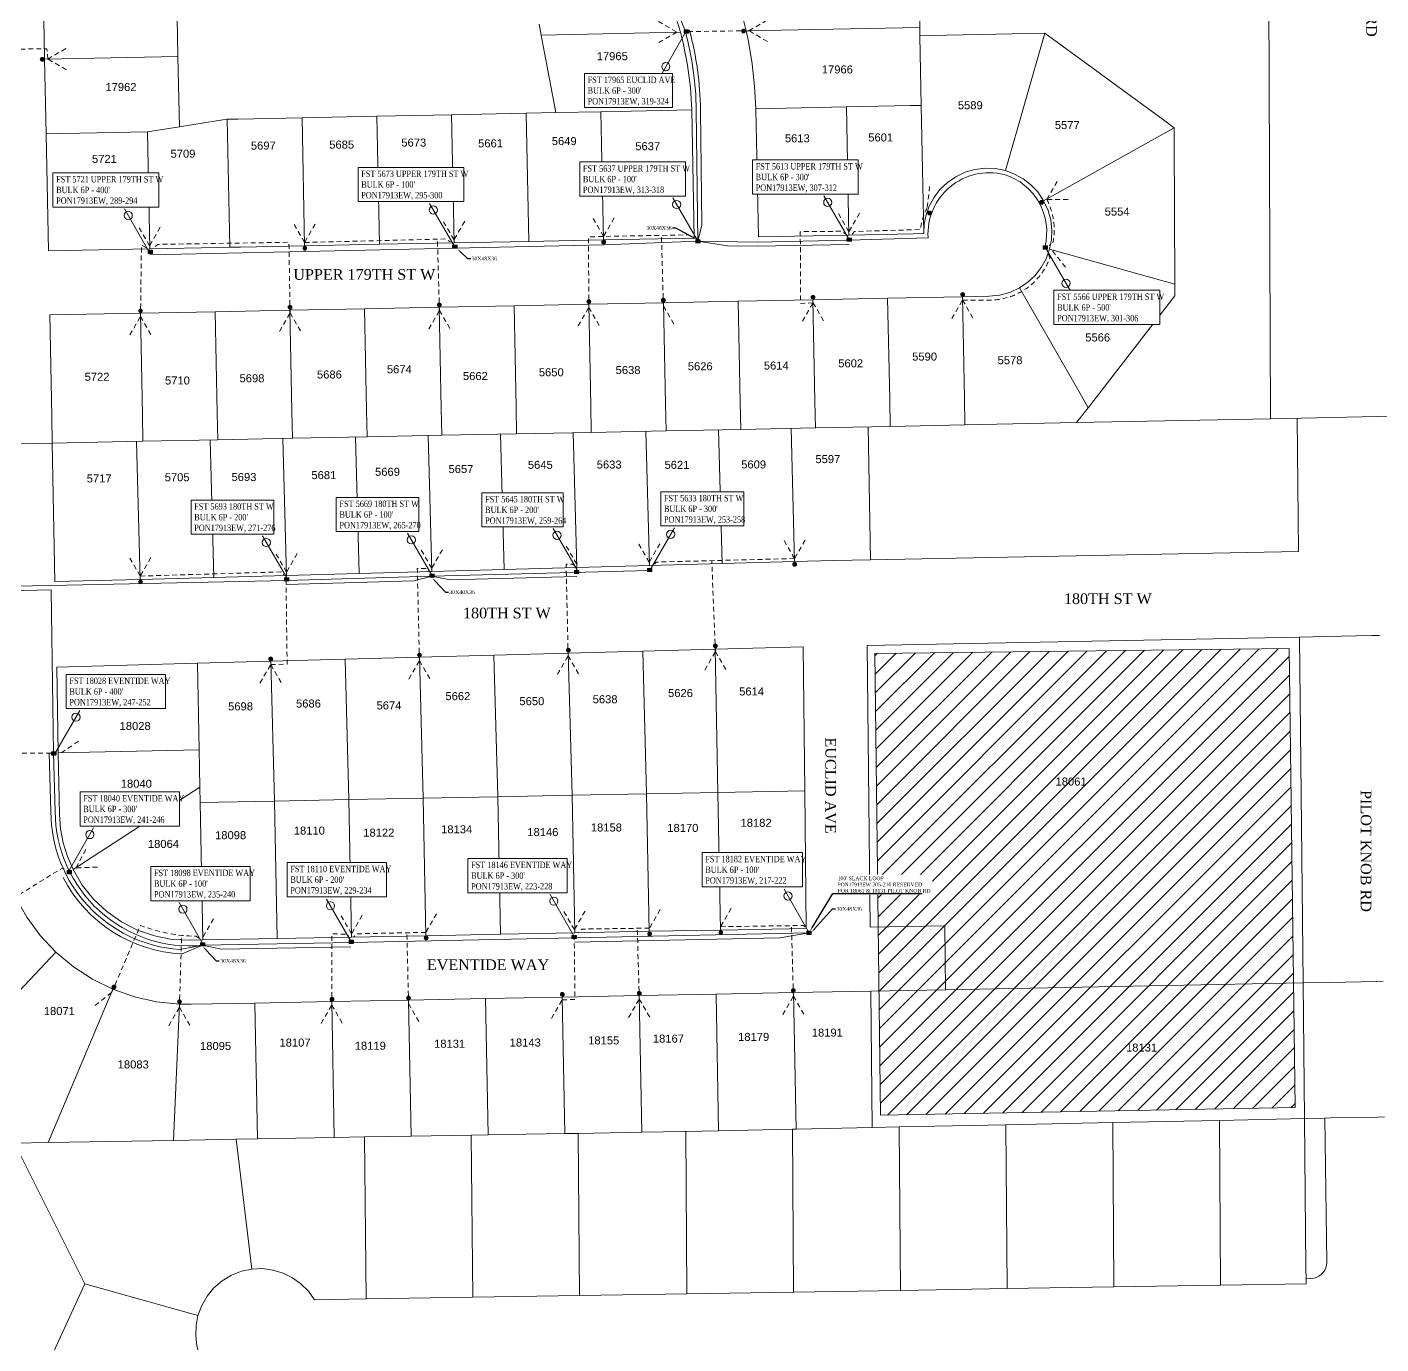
# Model space of a CAD drawing. Header units: feet. Extents: x 865220 to 2841409, y -2240498 to 948907.
# Drawn here: x 2837488 to 2838756, y 943864 to 945098 of the extents above; entities that cross this region are included whole.
import ezdxf
from ezdxf import colors
from ezdxf.entities.mleader import LeaderData, LeaderLine
from ezdxf.enums import TextEntityAlignment as Align
from ezdxf.lldxf.tags import DXFTag
from ezdxf.math import Vec2, Vec3

# ---------------------------------------------------------------- set-up
doc = ezdxf.new("R2010")
doc.units = ezdxf.units.FT
doc.header["$LTSCALE"] = 0.015
doc.header["$MEASUREMENT"] = 0
doc.linetypes.add('DASHED', pattern=[5, 3, -2])
for name, color, linetype in [('48A', 112, '48A'), ('48B', 112, '48B'), ('72A', 112, '72A'), ('Dakota County Addresses', 7, 'Continuous'), ('Dakota County Parcels', 7, 'Continuous'), ('DETAIL', 7, 'Continuous'), ('DROP BURIED', 7, 'DASHED'), ('NOTES', 7, 'Continuous'), ('PROP_TEL', 6, 'Continuous'), ('STREET NAME', 7, 'Continuous'), ('TAIL', 1, 'MST'), ('TELEPHONE STRUCT-PROP', 6, 'Continuous'), ('TERMINALS', 7, 'Continuous')]:
    doc.layers.add(name, color=color, linetype=linetype)
doc.layers.add('RUNNING LINE (UNDERGROUND)', color=10, linetype='Continuous', lineweight=40)
doc.styles.add('Dimensions 100', font='arial.ttf')
doc.styles.add('Line', font='txt.shx', dxfattribs={"height": 3})
doc.styles.add('SIMPLEX', font='times.ttf', dxfattribs={"width": 0.8})
doc.styles.get("Standard").update_dxf_attribs({"font": 'times.ttf'})
doc.styles.add('Utilities', font='arial.ttf', dxfattribs={"height": 2.5})
tags = doc.linetypes.add('48A', pattern='A,80,-5,["48A",Line,S=1.5,R=0,X=0,Y=-1.5],-20', length=105).pattern_tags.tags
tags[6] = DXFTag(74, 10)
tags = doc.linetypes.add('48B', pattern='A,80,-5,["48B",Line,S=1.5,R=0,X=0,Y=-1.5],-20', length=105).pattern_tags.tags
tags[6] = DXFTag(74, 10)
tags = doc.linetypes.add('72A', pattern='A,80,-5,["72A",Line,S=1.5,R=0,X=0,Y=-1.5],-20', length=105).pattern_tags.tags
tags[6] = DXFTag(74, 10)
tags = doc.linetypes.add('MST', pattern='A,5,-5,5,-5,["TAIL",Line,S=1.5,R=0,X=0,Y=-1.5],-20', length=40).pattern_tags.tags
tags[10] = DXFTag(74, 10)

# ---------------------------------------------------------------- blocks, each defined once
blk = doc.blocks.new('ACMAP_ANN_TEMPLATE_Dakota County Addresses')
at = {"layer": 'Dakota County Addresses', "style": 'Dimensions 100'}
blk.add_attdef('DakotaCountyAddress', text='', height=50, dxfattribs=at).set_placement((0, 0), align=Align.CENTER)
blk = doc.blocks.new('Proposed FlowerPot')
at = {"lineweight": 5, "ltscale": 100, "true_color": 0xffffff}
h = blk.add_hatch(color=7, dxfattribs=at)
h.dxf.hatch_style = 1
h.paths.add_polyline_path([(-0.06, 0, 0.414214), (0, -0.06, 0.414214), (0.06, 0, 0.414214), (0, 0.06, 0.414214)])
at = {"lineweight": 5, "ltscale": 100}
blk.add_circle((0, 0), 0.0604, dxfattribs=at)
at = {"layer": 'RUNNING LINE (UNDERGROUND)', "color": 6, "lineweight": 5, "const_width": 0.00907, "flags": 128}
blk.add_lwpolyline([(-0.06, 0, -0.414214), (0, 0.06, -0.414214), (0.06, 0, -0.414214), (0, -0.06, -0.414214), (-0.06, 0)], format="xyb", dxfattribs=at)
at = {"color": 18, "linetype": 'ByBlock', "lineweight": 5, "ltscale": 100, "true_color": 0x000000, "style": 'Dimensions 100'}
blk.add_text('F', height=0.0744, dxfattribs=at).set_placement((-0.029, -0.037))
blk = doc.blocks.new('NEW HH')
at = {"ltscale": 40, "true_color": 0xffffff}
h = blk.add_hatch(color=7, dxfattribs=at)
h.dxf.hatch_style = 1
h.paths.add_polyline_path([(-0.061, -0.031, 0.414214), (-0.046, -0.046), (0.046, -0.046, 0.414214), (0.061, -0.031), (0.061, 0.031, 0.414214), (0.046, 0.046), (-0.046, 0.046, 0.414214), (-0.061, 0.031)])
at = {"layer": 'RUNNING LINE (UNDERGROUND)', "color": 6, "lineweight": 0, "const_width": 0.005, "flags": 128}
blk.add_lwpolyline([(-0.061, 0.031), (-0.061, -0.031, 0.414214), (-0.046, -0.046), (0.046, -0.046, 0.414214), (0.061, -0.031), (0.061, 0.031, 0.414214), (0.046, 0.046), (-0.046, 0.046, 0.414214)], format="xyb", close=True, dxfattribs=at)
at = {"layer": 'TELEPHONE STRUCT-PROP', "color": 18, "true_color": 0x000000, "style": 'Utilities'}
blk.add_text('HH', height=0.05, dxfattribs=at).set_placement((0, 0), align=Align.MIDDLE_CENTER)
blk = doc.blocks.new('TERMINAL')
at = {"lineweight": 5, "ltscale": 0.5, "flags": 128}
blk.add_lwpolyline([(-0.1, -0.6), (-0.1, 44.8)], dxfattribs=at)
at = {"lineweight": 5, "ltscale": 0.5}
blk.add_circle((-0.1, 37.6), 3.83, dxfattribs=at)

msp = doc.modelspace()

# ---------------------------------------------------------------- hatches: boundary and pattern name
at = {"layer": 'NOTES', "lineweight": 5, "ltscale": 100, "transparency": 33554526}
h = msp.add_hatch(dxfattribs=at)
h.set_pattern_fill('ANSI31', color=5, scale=100)
h.paths.add_polyline_path([(2838282.2, 944511), (2838287.5, 944078.5), (2838675.7, 944085.7), (2838670.2, 944515.5)])

# ---------------------------------------------------------------- linework, layer by layer
at = {"layer": '48A', "lineweight": 5, "ltscale": 50, "flags": 128}
msp.add_lwpolyline([(2837458, 944573.5), (2837471.3, 944569.7), (2837510.9, 944570.5), (2837513, 944417.6), (2837514.6, 944362.9, 0.441048), (2837652.7, 944237.6), (2837792.2, 944240.3), (2838001.1, 944244.5), (2838220.6, 944249.3)], format="xyb", dxfattribs=at)
at = {"layer": '48B', "lineweight": 5, "ltscale": 50, "flags": 128}
msp.add_lwpolyline([(2837458, 944573.5), (2837510.8, 944574.5), (2837731.1, 944579.4), (2837867.3, 944583.3)], dxfattribs=at)
at = {"layer": '72A', "lineweight": 5, "ltscale": 50, "flags": 128}
msp.add_lwpolyline([(2837888.5, 944890.4), (2838028.4, 944893.7), (2838116.5, 944896.9), (2838115, 945019.8, 0.060257), (2838104.8, 945093.3, -0.084014), (2838075.9, 945235.2), (2838070.5, 945328.2, 0.021242), (2837858.5, 945311.7, 0.014049), (2837645.9, 945278.6), (2837441, 945233.9), (2837443, 945243.3), (2837429.7, 945303.4), (2837396, 945445.4), (2837348.2, 945432.3), (2837335.9, 945420.6)], format="xyb", dxfattribs=at)
at = {"layer": 'Dakota County Parcels', "lineweight": 5}
for p, q in [((2838649.7, 945541.2), (2838652.8, 944730.7)), ((2837629.6, 945070), (2837628.1, 945147.1)), ((2837504.7, 945067.5), (2837503.3, 945136.6)), ((2837969.7, 945090.1), (2837967.8, 945100.1)), ((2838100.1, 945092.7), (2838097.1, 945102.6)), ((2838161.6, 945093.9), (2838159.2, 945103.9)), ((2838324.3, 945097.2), (2838161.6, 945093.9)), ((2838324.3, 945097.2), (2838324.4, 945107.2)), ((2838324.3, 945089.4), (2838324.3, 945097.2)), ((2837969.7, 945090.1), (2838100.1, 945092.7)), ((2837971.6, 945080.1), (2837969.7, 945090.1)), ((2838102.6, 945082.7), (2838100.1, 945092.7)), ((2838163.8, 945084), (2838161.6, 945093.9)), ((2838334.3, 945089.6), (2838324.3, 945089.4)), ((2838324.3, 945089.4), (2838325.6, 945024.2)), ((2838441.3, 945091.7), (2838334.3, 945089.6)), ((2838441.3, 945091.7), (2838404.5, 944963.1)), ((2838553.7, 945009.8), (2838441.3, 945091.7)), ((2837629.6, 945070), (2837504.7, 945067.5)), ((2837630.9, 945004.1), (2837629.6, 945070)), ((2837983.6, 945017.4), (2837971.6, 945080.1)), ((2837506.1, 944997.5), (2837504.7, 945067.5)), ((2838025.7, 945018.2), (2838110.7, 945019.9)), ((2838113.1, 944899.9), (2838110.7, 945019.9)), ((2838255.6, 945022.8), (2838170.7, 945021.1)), ((2838173.1, 944901.1), (2838170.7, 945021.1)), ((2838315.6, 945024), (2838255.6, 945022.8)), ((2838255.6, 945022.8), (2838258, 944902.8)), ((2838325.6, 945024.2), (2838315.6, 945024)), ((2838325.6, 945024.2), (2838328, 944904.2)), ((2837630.9, 945004.1), (2837665.8, 945009.7)), ((2837665.8, 945009.7), (2837675.8, 945011.2)), ((2837675.8, 945011.2), (2837685.8, 945011.4)), ((2837675.8, 945011.2), (2837678.2, 944891.3)), ((2837685.8, 945011.4), (2837745.8, 945012.6)), ((2837745.8, 945012.6), (2837815.8, 945014)), ((2837745.8, 945012.6), (2837748.2, 944892.7)), ((2837815.8, 945014), (2837885.7, 945015.4)), ((2837815.8, 945014), (2837818.2, 944894.1)), ((2837885.7, 945015.4), (2837955.7, 945016.8)), ((2837885.7, 945015.4), (2837888.1, 944895.5)), ((2837955.7, 945016.8), (2837983.6, 945017.4)), ((2837958.1, 944896.8), (2837955.7, 945016.8)), ((2837983.6, 945017.4), (2838025.7, 945018.2)), ((2838025.7, 945018.2), (2838028.1, 944898.2)), ((2838562.6, 945003.3), (2838553.7, 945009.8)), ((2837506.1, 944997.5), (2837601, 944999.4)), ((2837508.3, 944887.9), (2837506.1, 944997.5)), ((2837601, 944999.4), (2837630.9, 945004.1)), ((2837601, 944999.4), (2837603.2, 944889.8)), ((2838562.6, 945003.3), (2838440.3, 944934.8)), ((2838562.6, 944991.9), (2838562.6, 945003.3)), ((2838563.1, 944856.9), (2838562.6, 944991.9)), ((2838440.3, 944934.8), (2838434.7, 944943.1)), ((2838444.5, 944925.6), (2838440.3, 944934.8)), ((2837688.2, 944891.5), (2837748.2, 944892.7)), ((2837748.2, 944892.7), (2837818.2, 944894.1)), ((2837818.2, 944894.1), (2837888.1, 944895.5)), ((2837888.1, 944895.5), (2837958.1, 944896.8)), ((2837958.1, 944896.8), (2838028.1, 944898.2)), ((2838028.1, 944898.2), (2838113.1, 944899.9)), ((2838173.1, 944901.1), (2838258, 944902.8)), ((2838258, 944902.8), (2838318, 944904)), ((2838318, 944904), (2838328, 944904.2)), ((2837508.3, 944887.9), (2837603.2, 944889.8)), ((2837603.2, 944889.8), (2837667.9, 944891.1)), ((2837667.9, 944891.1), (2837678.2, 944891.3)), ((2837678.2, 944891.3), (2837688.2, 944891.5)), ((2838563.1, 944856.9), (2838445.8, 944889.4)), ((2838563.2, 944845.7), (2838563.1, 944856.9)), ((2838154.3, 944840.8), (2838224.2, 944842.2)), ((2838224.2, 944842.2), (2838294.2, 944843.5)), ((2838224.2, 944842.2), (2838226.1, 944747.2)), ((2838294.2, 944843.5), (2838364.2, 944844.9)), ((2838294.2, 944843.5), (2838296.1, 944748.6)), ((2838364.2, 944844.9), (2838389.2, 944845.4)), ((2838364.2, 944844.9), (2838366.1, 944750)), ((2838475.6, 944752.2), (2838417.8, 944853.3)), ((2838481.9, 944741.1), (2838563.2, 944845.7)), ((2837509.5, 944827.9), (2837594.4, 944829.6)), ((2837594.4, 944829.6), (2837664.4, 944831)), ((2837594.4, 944829.6), (2837596.3, 944734.6)), ((2837664.4, 944831), (2837734.4, 944832.4)), ((2837664.4, 944831), (2837666.3, 944736)), ((2837734.4, 944832.4), (2837804.4, 944833.8)), ((2837734.4, 944832.4), (2837736.3, 944737.4)), ((2837804.4, 944833.8), (2837874.3, 944835.2)), ((2837804.4, 944833.8), (2837806.3, 944738.8)), ((2837874.3, 944835.2), (2837944.3, 944836.6)), ((2837874.3, 944835.2), (2837876.2, 944740.2)), ((2837944.3, 944836.6), (2838014.3, 944838)), ((2837944.3, 944836.6), (2837946.2, 944741.6)), ((2838014.3, 944838), (2838084.3, 944839.4)), ((2838014.3, 944838), (2838016.2, 944743)), ((2838084.3, 944839.4), (2838154.3, 944840.8)), ((2838084.3, 944839.4), (2838086.2, 944744.4)), ((2838154.3, 944840.8), (2838156.2, 944745.8)), ((2837511.4, 944732.9), (2837509.5, 944827.9)), ((2837876.2, 944740.2), (2837876.7, 944715.2)), ((2837946.2, 944741.6), (2837946.7, 944716.6)), ((2838016.2, 944743), (2838016.7, 944718)), ((2838086.2, 944744.4), (2838086.7, 944719.4)), ((2838156.2, 944745.8), (2838156.7, 944720.8)), ((2838226.1, 944747.2), (2838226.6, 944722.2)), ((2838296.1, 944748.6), (2838296.6, 944723.6)), ((2838366.1, 944750), (2838366.6, 944725)), ((2838471, 944727.1), (2838481.9, 944741.1)), ((2838481.9, 944741.1), (2838475.6, 944752.2)), ((2837511.9, 944707.9), (2837511.4, 944732.9)), ((2837596.3, 944734.6), (2837596.8, 944709.6)), ((2837666.3, 944736), (2837666.8, 944711)), ((2837736.3, 944737.4), (2837736.8, 944712.4)), ((2837806.3, 944738.8), (2837806.8, 944713.8)), ((2838652.8, 944730.7), (2838471, 944727.1)), ((2838752.8, 944732.7), (2838652.8, 944730.7)), ((2838677.8, 944731.2), (2838679.1, 944606.3)), ((2837876.7, 944715.2), (2837806.8, 944713.8)), ((2837863.8, 944714.9), (2837867.2, 944587.7)), ((2837946.7, 944716.6), (2837876.7, 944715.2)), ((2837931.7, 944716.3), (2837935.2, 944589.6)), ((2838016.7, 944718), (2837946.7, 944716.6)), ((2837999.7, 944717.7), (2838003.1, 944591.4)), ((2838086.7, 944719.4), (2838016.7, 944718)), ((2838067.7, 944719), (2838071.1, 944593.2)), ((2838156.7, 944720.8), (2838086.7, 944719.4)), ((2838135.7, 944720.4), (2838139.1, 944595.1)), ((2838226.6, 944722.2), (2838156.7, 944720.8)), ((2838203.7, 944721.7), (2838207, 944596.9)), ((2838296.6, 944723.6), (2838226.6, 944722.2)), ((2838275.8, 944723.2), (2838278.2, 944598.6)), ((2838366.6, 944725), (2838296.6, 944723.6)), ((2838471, 944727.1), (2838366.6, 944725)), ((2837511.9, 944707.9), (2837481.9, 944707.3)), ((2837596.8, 944709.6), (2837511.9, 944707.9)), ((2837514.4, 944578.2), (2837511.9, 944707.9)), ((2837590.8, 944709.5), (2837594.3, 944580.3)), ((2837666.8, 944711), (2837596.8, 944709.6)), ((2837659.8, 944710.9), (2837663.3, 944582.2)), ((2837736.8, 944712.4), (2837666.8, 944711)), ((2837727.8, 944712.2), (2837731.3, 944584)), ((2837806.8, 944713.8), (2837736.8, 944712.4)), ((2837795.8, 944713.6), (2837799.2, 944585.9)), ((2838679.1, 944606.3), (2838278.2, 944598.6)), ((2837867.2, 944587.7), (2837935.2, 944589.6)), ((2837935.2, 944589.6), (2838003.1, 944591.4)), ((2838003.1, 944591.4), (2838071.1, 944593.2)), ((2838071.1, 944593.2), (2838139.1, 944595.1)), ((2838139.1, 944595.1), (2838207, 944596.9)), ((2838207, 944596.9), (2838243.8, 944597.9)), ((2838278.2, 944598.6), (2838243.8, 944597.9)), ((2837514.4, 944578.2), (2837594.3, 944580.3)), ((2837594.3, 944580.3), (2837663.3, 944582.2)), ((2837663.3, 944582.2), (2837731.3, 944584)), ((2837731.3, 944584), (2837799.2, 944585.9)), ((2837799.2, 944585.9), (2837867.2, 944587.7)), ((2838275.1, 944518.5), (2838679.9, 944526.3)), ((2838704.9, 944526.8), (2838679.9, 944526.3)), ((2838683.2, 944202.4), (2838679.9, 944526.3)), ((2838064.8, 944513), (2837995, 944511.2)), ((2838132.7, 944514.9), (2838064.8, 944513)), ((2838064.8, 944513), (2838068.4, 944379.4)), ((2838215.1, 944517.1), (2838132.7, 944514.9)), ((2838132.7, 944514.9), (2838135.3, 944380.7)), ((2838215.1, 944517.1), (2838216.5, 944382.3)), ((2838275.1, 944518.5), (2838277.8, 944254.6)), ((2837647.9, 944501.8), (2837516, 944498.2)), ((2837716.5, 944503.6), (2837647.9, 944501.8)), ((2837647.9, 944501.8), (2837649.5, 944420.6)), ((2837786.1, 944505.5), (2837716.5, 944503.6)), ((2837716.5, 944503.6), (2837720.1, 944372.7)), ((2837855.8, 944507.4), (2837786.1, 944505.5)), ((2837786.1, 944505.5), (2837789.7, 944374.1)), ((2837925.4, 944509.3), (2837855.8, 944507.4)), ((2837855.8, 944507.4), (2837859.3, 944375.4)), ((2837995, 944511.2), (2837925.4, 944509.3)), ((2837925.4, 944509.3), (2837929, 944376.7)), ((2837995, 944511.2), (2837998.6, 944378.1)), ((2837517.5, 944418), (2837516, 944498.2)), ((2837649.5, 944420.6), (2837517.5, 944418)), ((2837518.7, 944360), (2837517.5, 944418)), ((2837649.5, 944420.6), (2837650.1, 944385.6)), ((2837531.4, 944308.5), (2837650.1, 944385.6)), ((2837650.1, 944385.6), (2837650.4, 944371.4)), ((2837720.1, 944372.7), (2837650.4, 944371.4)), ((2837789.7, 944374.1), (2837720.1, 944372.7)), ((2837720.1, 944372.7), (2837722.5, 944244)), ((2837859.3, 944375.4), (2837789.7, 944374.1)), ((2837789.7, 944374.1), (2837792.2, 944245.3)), ((2837929, 944376.7), (2837859.3, 944375.4)), ((2837859.3, 944375.4), (2837861.8, 944246.6)), ((2837998.6, 944378.1), (2837929, 944376.7)), ((2837929, 944376.7), (2837931.5, 944248)), ((2838068.4, 944379.4), (2837998.6, 944378.1)), ((2837998.6, 944378.1), (2838001.1, 944249.3)), ((2838135.3, 944380.7), (2838068.4, 944379.4)), ((2838068.4, 944379.4), (2838070.8, 944250.7)), ((2838216.5, 944382.3), (2838135.3, 944380.7)), ((2838135.3, 944380.7), (2838137.8, 944251.9)), ((2838216.5, 944382.3), (2838217.8, 944253.5)), ((2837650.4, 944371.4), (2837652.9, 944242.6)), ((2837861.8, 944246.6), (2837792.2, 944245.3)), ((2837931.5, 944248), (2837861.8, 944246.6)), ((2838001.1, 944249.3), (2837931.5, 944248)), ((2838070.8, 944250.7), (2838001.1, 944249.3)), ((2838137.8, 944251.9), (2838070.8, 944250.7)), ((2838217.8, 944253.5), (2838137.8, 944251.9)), ((2838277.8, 944254.6), (2838347.8, 944256)), ((2838347.8, 944256), (2838348.1, 944226)), ((2837652.9, 944242.6), (2837640.9, 944242.4)), ((2837722.5, 944244), (2837652.9, 944242.6)), ((2837792.2, 944245.3), (2837722.5, 944244)), ((2837344.4, 944050), (2837515.2, 944231.3)), ((2838348.1, 944226), (2838348.4, 944196)), ((2837508, 944052.9), (2837568.6, 944196.5)), ((2838348.4, 944196), (2838278.4, 944194.6)), ((2838348.4, 944196), (2838683.2, 944202.4)), ((2838708.2, 944202.9), (2838683.2, 944202.4)), ((2838684.5, 944075.4), (2838683.2, 944202.4)), ((2837625.3, 944054.9), (2837630.9, 944182.5)), ((2837642.1, 944182.4), (2837630.9, 944182.5)), ((2837642.1, 944182.4), (2837701.6, 944183.5)), ((2837701.6, 944183.5), (2837773.6, 944184.9)), ((2837704, 944056.3), (2837701.6, 944183.5)), ((2837773.6, 944184.9), (2837845.5, 944186.3)), ((2837776, 944057.6), (2837773.6, 944184.9)), ((2837845.5, 944186.3), (2837917.5, 944187.7)), ((2837848, 944058.8), (2837845.5, 944186.3)), ((2837917.5, 944187.7), (2837989.5, 944189.1)), ((2837920, 944060.1), (2837917.5, 944187.7)), ((2837989.5, 944189.1), (2838061.5, 944190.5)), ((2837991.9, 944061.3), (2837989.5, 944189.1)), ((2838061.5, 944190.5), (2838133.5, 944191.9)), ((2838063.9, 944062.6), (2838061.5, 944190.5)), ((2838133.5, 944191.9), (2838205.9, 944193.3)), ((2838135.9, 944064), (2838133.5, 944191.9)), ((2838205.9, 944193.3), (2838278.4, 944194.6)), ((2838208.4, 944065.5), (2838205.9, 944193.3)), ((2838278.4, 944194.6), (2838279.7, 944067)), ((2838305, 944067.5), (2838405, 944069.6)), ((2838405, 944069.6), (2838505, 944071.7)), ((2838406.1, 943916.2), (2838405, 944069.6)), ((2838505, 944071.7), (2838604.9, 944073.7)), ((2838506.1, 943917.8), (2838505, 944071.7)), ((2838604.9, 944073.7), (2838684.5, 944075.4)), ((2838606, 943919.4), (2838604.9, 944073.7)), ((2838703.6, 944075.8), (2838684.5, 944075.4)), ((2838685.9, 943935.4), (2838684.5, 944075.4)), ((2838709.5, 944075.9), (2838703.6, 944075.8)), ((2838703.6, 944075.8), (2838705.4, 943940.8)), ((2837684.2, 944056), (2837625.3, 944054.9)), ((2837704, 944056.3), (2837684.2, 944056)), ((2837698.9, 943934.4), (2837684.2, 944056)), ((2837776, 944057.6), (2837704, 944056.3)), ((2837804.4, 944058.1), (2837776, 944057.6)), ((2837848, 944058.8), (2837804.4, 944058.1)), ((2837805.8, 943906.4), (2837804.4, 944058.1)), ((2837904.3, 944059.8), (2837848, 944058.8)), ((2837920, 944060.1), (2837904.3, 944059.8)), ((2837905.8, 943908.1), (2837904.3, 944059.8)), ((2837991.9, 944061.3), (2837920, 944060.1)), ((2838004.3, 944061.5), (2837991.9, 944061.3)), ((2838063.9, 944062.6), (2838004.3, 944061.5)), ((2838005.7, 943909.7), (2838004.3, 944061.5)), ((2838104.2, 944063.3), (2838063.9, 944062.6)), ((2838105.1, 944063.3), (2838104.2, 944063.3)), ((2838135.9, 944064), (2838105.1, 944063.3)), ((2838106.2, 943911.3), (2838105.1, 944063.3)), ((2838205, 944065.4), (2838135.9, 944064)), ((2838208.4, 944065.5), (2838205, 944065.4)), ((2838206.1, 943912.9), (2838205, 944065.4)), ((2838279.7, 944067), (2838208.4, 944065.5)), ((2838279.7, 944067), (2838305, 944067.5)), ((2838306.1, 943914.5), (2838305, 944067.5)), ((2837508, 944052.9), (2837476.6, 944052.3)), ((2837476.6, 944052.3), (2837542.4, 943920.6)), ((2837625.3, 944054.9), (2837508, 944052.9)), ((2838686, 943925.4), (2838685.9, 943935.4)), ((2837496.4, 943820.7), (2837542.4, 943920.6)), ((2837542.4, 943920.6), (2837648.3, 943891)), ((2838306.1, 943914.5), (2838406.1, 943916.2)), ((2838406.1, 943916.2), (2838506.1, 943917.8)), ((2838506.1, 943917.8), (2838606, 943919.4)), ((2838606, 943919.4), (2838686.1, 943920.7)), ((2838686, 943925.4), (2838690.6, 943925.5)), ((2838686.1, 943920.7), (2838686, 943925.4)), ((2837757.6, 943905.7), (2837805.8, 943906.4)), ((2837805.8, 943906.4), (2837905.8, 943908.1)), ((2837905.8, 943908.1), (2838005.7, 943909.7)), ((2838005.7, 943909.7), (2838106.2, 943911.3)), ((2838106.2, 943911.3), (2838206.1, 943912.9)), ((2838206.1, 943912.9), (2838306.1, 943914.5))]:
    msp.add_line(p, q, dxfattribs=at)
for points in [[(2838110.7, 945019.9), (2838109.5, 945041), (2838106.8, 945062), (2838102.6, 945082.7)], [(2838170.7, 945021.1), (2838169.6, 945042.2), (2838167.3, 945063.2), (2838163.8, 945084)], [(2838404.5, 944963.1), (2838395.1, 944965), (2838385.4, 944965.4), (2838375.9, 944964.2), (2838366.7, 944961.5), (2838358, 944957.4), (2838350.1, 944951.9), (2838343.1, 944945.3), (2838337.3, 944937.6)], [(2838434.7, 944943.1), (2838428.4, 944949.8), (2838421.1, 944955.4), (2838413.1, 944959.9), (2838404.5, 944963.1)], [(2838337.3, 944937.6), (2838333.2, 944929.8), (2838330.2, 944921.6), (2838328.5, 944913), (2838328, 944904.2)], [(2838445.8, 944889.4), (2838447.6, 944898.4), (2838447.9, 944907.6), (2838446.9, 944916.8), (2838444.5, 944925.6)], [(2838417.8, 944853.3), (2838425.5, 944858.6), (2838432.3, 944865), (2838438.1, 944872.4), (2838442.6, 944880.6), (2838445.8, 944889.4)], [(2838389.2, 944845.4), (2838399.1, 944846.5), (2838408.7, 944849.1), (2838417.8, 944853.3)], [(2838852.8, 944733.2), (2838752.8, 944732.7)], [(2838754.9, 944527.7), (2838747.7, 944527.6), (2838704.9, 944526.8)], [(2837531.4, 944308.5), (2837526.1, 944320.7), (2837522.2, 944333.5), (2837519.7, 944346.7), (2837518.7, 944360)], [(2837640.9, 944242.4), (2837624.1, 944243.2), (2837607.6, 944246.4), (2837591.6, 944251.9), (2837576.6, 944259.6), (2837562.9, 944269.3), (2837550.6, 944280.8), (2837540, 944294), (2837531.4, 944308.5)], [(2837515.2, 944231.3), (2837500.6, 944246.9), (2837487.9, 944264), (2837477.3, 944282.6)], [(2837568.6, 944196.5), (2837549.5, 944206), (2837531.6, 944217.6), (2837515.2, 944231.3)], [(2837630.9, 944182.5), (2837609.6, 944184.7), (2837588.8, 944189.4), (2837568.6, 944196.5)], [(2838758.2, 944203.9), (2838752, 944203.7), (2838708.2, 944202.9)], [(2838759.5, 944077), (2838753.6, 944076.8), (2838709.5, 944075.9)], [(2837698.9, 943934.4), (2837689, 943932.3), (2837679.6, 943928.7), (2837671, 943923.5), (2837663.3, 943916.9), (2837656.9, 943909.1), (2837651.8, 943900.4), (2837648.3, 943891)], [(2837757.6, 943905.7), (2837751.8, 943913.7), (2837744.8, 943920.6), (2837736.8, 943926.3), (2837728, 943930.7), (2837718.5, 943933.5), (2837708.8, 943934.8), (2837698.9, 943934.4)], [(2838690.6, 943925.5), (2838693.2, 943925.8), (2838695.7, 943926.5), (2838698.1, 943927.7), (2838700.2, 943929.2), (2838702, 943931.1), (2838703.5, 943933.3), (2838704.6, 943935.7), (2838705.2, 943938.2), (2838705.4, 943940.8)], [(2837648.3, 943891), (2837646.5, 943881.5), (2837646.2, 943871.9), (2837647.4, 943862.3), (2837650.2, 943853.1), (2837654.4, 943844.4), (2837659.9, 943836.6), (2837666.6, 943829.7), (2837674.3, 943823.9)]]:
    msp.add_lwpolyline(points, dxfattribs=at)
at = {"layer": 'DROP BURIED', "lineweight": 5, "ltscale": 100}
for points in [[(2838079.5, 945102.8), (2838096.8, 945092.8), (2838079.5, 945082.8)], [(2838181.6, 945084.1), (2838164.3, 945094.1), (2838181.6, 945104.1)], [(2837525, 945057.6), (2837507.6, 945067.6), (2837525, 945077.6)], [(2838333.5, 944948.2), (2838331.3, 944928.3)], [(2838463.2, 944936), (2838443.2, 944936.1), (2838453.3, 944953.4)], [(2838038.1, 944918.8), (2838028.1, 944901.5), (2838018.1, 944918.8)], [(2838267.9, 944923.2), (2838257.9, 944905.9), (2838247.9, 944923.2)], [(2837613, 944910), (2837603, 944892.7), (2837593, 944910)], [(2837758.2, 944913.1), (2837748.2, 944895.8), (2837738.2, 944913.1)], [(2837898.1, 944915.7), (2837888.1, 944898.4), (2837878.1, 944915.7)], [(2838460.7, 944872.6), (2838448.3, 944888.3)], [(2838354.4, 944824.5), (2838364.4, 944841.9), (2838374.4, 944824.5)], [(2837724.6, 944812.5), (2837734.6, 944829.8), (2837744.6, 944812.5)], [(2837864.4, 944814.8), (2837874.4, 944832.2), (2837884.4, 944814.8)], [(2838004.3, 944817.7), (2838014.3, 944835), (2838024.3, 944817.7)], [(2838084.2, 944836.3), (2838094.2, 944819)], [(2838214.4, 944822.1), (2838224.4, 944839.4), (2838234.4, 944822.1)], [(2837584.5, 944809.2), (2837594.5, 944826.5), (2837604.5, 944809.2)], [(2838081, 944613.7), (2838071, 944596.4), (2838061, 944613.7)], [(2838216.9, 944617.1), (2838206.9, 944599.8), (2838196.9, 944617.1)], [(2837604.3, 944600.7), (2837594.3, 944583.4), (2837584.3, 944600.7)], [(2837741.2, 944604.4), (2837731.2, 944587.1), (2837721.2, 944604.4)], [(2837877.2, 944608.1), (2837867.2, 944590.8), (2837857.2, 944608.1)], [(2838003, 944594.6), (2837993, 944611.9)], [(2838122.9, 944495.4), (2838132.9, 944512.7), (2838142.9, 944495.4)], [(2837706.4, 944483.2), (2837716.4, 944500.5), (2837726.4, 944483.2)], [(2837845.7, 944486.9), (2837855.7, 944504.2), (2837865.7, 944486.9)], [(2837985, 944491.4), (2837995, 944508.7), (2838005, 944491.4)], [(2837520.2, 944417.8), (2837536.8, 944428.9)], [(2837554.1, 944310.9), (2837534.1, 944310.1), (2837543.4, 944327.8)], [(2838147.8, 944272.3), (2838137.8, 944255)], [(2837662.8, 944262.5), (2837652.8, 944245.1)], [(2837802.1, 944265.7), (2837792.1, 944248.4), (2837782.1, 944265.7)], [(2837871.8, 944267.1), (2837861.8, 944249.7)], [(2838010.8, 944269.6), (2838000.8, 944252.3), (2837990.8, 944269.6)], [(2838081.1, 944271), (2838071.1, 944253.7)], [(2837552.1, 944181.2), (2837567.7, 944193.7)], [(2837845.5, 944183), (2837855.5, 944165.7)], [(2837979.4, 944169.1), (2837989.4, 944186.4)], [(2838051.6, 944170), (2838061.6, 944187.3), (2838071.6, 944170)], [(2838195.9, 944172.7), (2838205.9, 944190), (2838215.9, 944172.7)], [(2837620.9, 944162.3), (2837630.9, 944179.6), (2837640.9, 944162.3)], [(2837763.7, 944164.4), (2837773.7, 944181.7), (2837783.7, 944164.4)]]:
    msp.add_lwpolyline(points, dxfattribs=at)
at = {"layer": 'DROP BURIED', "lineweight": 5, "ltscale": 100, "flags": 128}
for points in [[(2838164.3, 945094.1), (2838107.7, 945093.3)], [(2837507.6, 945067.6), (2837506.9, 945077.2), (2837449.1, 945076.6)], [(2838224.4, 944839.4), (2838212.6, 944838.6), (2838212.4, 944905.9), (2838251.5, 944906.3), (2838256.1, 944902.9)], [(2837594.5, 944826.5), (2837595.4, 944893.3), (2837600.6, 944890.5)], [(2837734.6, 944829.8), (2837733.5, 944896), (2837610.7, 944894), (2837606.3, 944890.6)], [(2837748.2, 944895.8), (2837880.9, 944899.1), (2837884.6, 944896.3)], [(2837874.4, 944832.2), (2837872.6, 944898.9)], [(2838014.3, 944835), (2838014.1, 944901), (2838028.1, 944901.5), (2838108.1, 944902.9), (2838113.2, 944899.8)], [(2838084.2, 944836.3), (2838082.4, 944902.4)], [(2837855.7, 944504.2), (2837853.7, 944590.4), (2837862.8, 944590.4), (2837865.3, 944587.9)], [(2837995, 944508.7), (2837993.1, 944594.5), (2837999, 944594.5), (2838001.3, 944593)], [(2838206.9, 944599.8), (2838077.4, 944596.5), (2838075.2, 944593.9)], [(2838132.9, 944512.7), (2838129.5, 944597.8)], [(2837594.3, 944583.4), (2837726, 944587.3), (2837728.8, 944584.6)], [(2837716.4, 944500.5), (2837731.8, 944500.9), (2837730.8, 944580.7)], [(2837454.7, 944414), (2837459.8, 944417.4), (2837512.8, 944417.4)], [(2837474.5, 944281.2), (2837521.4, 944310), (2837527.6, 944306.3)], [(2837630.9, 944179.6), (2837633, 944246.9)], [(2837773.7, 944181.7), (2837773.7, 944248.4), (2837787.7, 944248), (2837789.7, 944246)], [(2837861.8, 944249.7), (2837797.3, 944248.4), (2837794.4, 944245.8)], [(2837845.5, 944183), (2837844, 944249.4)], [(2838071.1, 944253.7), (2838007.9, 944252.8), (2838004, 944249.4)], [(2838061.6, 944187.3), (2838059.7, 944253.5)], [(2838137.8, 944255), (2838215, 944256.2), (2838218.1, 944254)], [(2838205.9, 944190), (2838204.1, 944256)], [(2837989.4, 944186.4), (2838001.4, 944186.9), (2838000.7, 944245.1)]]:
    msp.add_lwpolyline(points, dxfattribs=at)
for points in [[(2838443.2, 944936.1, -0.170719), (2838449, 944895.4), (2838445.5, 944893.1)], [(2838331.3, 944928.3, 0.101608), (2838324.9, 944907.9), (2838263.3, 944906.1), (2838260.9, 944903.5)], [(2838364.4, 944841.9), (2838387.4, 944841.9, 0.326352), (2838446, 944881.3), (2838444.1, 944886.5)], [(2837567.7, 944193.7), (2837594.4, 944256.2, 0.088271), (2837646.5, 944246.1), (2837650.3, 944243.2)]]:
    msp.add_lwpolyline(points, format="xyb", dxfattribs=at)
at = {"layer": 'NOTES', "color": 5, "lineweight": 5, "ltscale": 100, "flags": 128}
msp.add_lwpolyline([(2838282.2, 944511), (2838287.5, 944078.5), (2838675.7, 944085.7), (2838670.2, 944515.5)], close=True, dxfattribs=at)
at = {"layer": 'TAIL', "lineweight": 5, "ltscale": 50, "flags": 128}
for points in [[(2838116.5, 944896.9), (2838120.3, 944912.3), (2838119, 945019.8, 0.060444), (2838108.6, 945094.6)], [(2838116.5, 944896.9), (2838172.1, 944896.2), (2838258, 944897.9), (2838332, 944900.3, -0.504653), (2838403.3, 944959.5, -0.401514), (2838441.4, 944891.5)], [(2837509, 944417.6), (2837510.6, 944362.8, 0.392769), (2837631.2, 944233.6), (2837652.7, 944237.6, 0.417183)], [(2837522, 944301, 0.267368), (2837633.6, 944229.6), (2837652.7, 944237.6)]]:
    msp.add_lwpolyline(points, format="xyb", dxfattribs=at)
for points in [[(2838116.5, 944896.9), (2838144.3, 944892.6), (2838172.2, 944892.2), (2838258.1, 944893.9)], [(2837603.2, 944884.3), (2837748.4, 944887.5), (2837888.5, 944890.4)], [(2837867.3, 944583.3), (2838071, 944588.7)], [(2837731.2, 944575.4), (2837850.4, 944578.8), (2837867.3, 944583.3)], [(2837867.3, 944583.3), (2837884.4, 944579.8), (2838003, 944582.9)], [(2838001.1, 944240.5), (2838193.2, 944244.7), (2838220.6, 944249.3)], [(2837652.7, 944237.6), (2837670.3, 944233.9), (2837791.5, 944236.2)]]:
    msp.add_lwpolyline(points, dxfattribs=at)

# ---------------------------------------------------------------- block references
at = {"lineweight": 5, "xscale": 40, "yscale": 40, "zscale": 40}
for p in [(2838105.8, 945093.4), (2837888.9, 944891.8), (2838116.5, 944896.9), (2838258.2, 944898.5), (2838441.8, 944891.1), (2837603.8, 944887), (2838002.9, 944587.2), (2838071.3, 944589.1), (2837731.3, 944580.4), (2837867.6, 944583.7), (2837513.3, 944417.3), (2837527.9, 944306.1), (2838000.6, 944245.4), (2838220.6, 944249.3), (2837652.8, 944238.5), (2837791.9, 944240.9)]:
    msp.add_blockref('NEW HH', p, dxfattribs=at)
at = {"layer": 'Dakota County Addresses', "lineweight": 5, "xscale": 0.15, "yscale": 0.15, "zscale": 0.15}
for p, values in [((2838036.3, 945066.5), {'DakotaCountyAddress': '17965'}), ((2838247.1, 945054.1), {'DakotaCountyAddress': '17966'}), ((2837576.2, 945037.6), {'DakotaCountyAddress': '17962'}), ((2838371.6, 945020.6), {'DakotaCountyAddress': '5589'}), ((2838462.4, 945002), {'DakotaCountyAddress': '5577'}), ((2837991.3, 944987), {'DakotaCountyAddress': '5649'}), ((2838209.6, 944989.6), {'DakotaCountyAddress': '5613'}), ((2838287.7, 944990.4), {'DakotaCountyAddress': '5601'}), ((2837634.3, 944975.2), {'DakotaCountyAddress': '5709'}), ((2837709.5, 944982.8), {'DakotaCountyAddress': '5697'}), ((2837782.9, 944983.7), {'DakotaCountyAddress': '5685'}), ((2837850.4, 944985.6), {'DakotaCountyAddress': '5673'}), ((2837922.3, 944984.9), {'DakotaCountyAddress': '5661'}), ((2838069.5, 944982.2), {'DakotaCountyAddress': '5637'}), ((2837560.7, 944970.3), {'DakotaCountyAddress': '5721'}), ((2838509.1, 944921), {'DakotaCountyAddress': '5554'}), ((2838490.9, 944803.1), {'DakotaCountyAddress': '5566'}), ((2838328.8, 944785.2), {'DakotaCountyAddress': '5590'}), ((2837836.9, 944773.3), {'DakotaCountyAddress': '5674'}), ((2838051.1, 944772.6), {'DakotaCountyAddress': '5638'}), ((2838118.7, 944776.1), {'DakotaCountyAddress': '5626'}), ((2838189.9, 944776.8), {'DakotaCountyAddress': '5614'}), ((2838259.6, 944778.9), {'DakotaCountyAddress': '5602'}), ((2838408.8, 944781.8), {'DakotaCountyAddress': '5578'}), ((2837553.8, 944766.3), {'DakotaCountyAddress': '5722'}), ((2837629.1, 944762.8), {'DakotaCountyAddress': '5710'}), ((2837698.9, 944764.9), {'DakotaCountyAddress': '5698'}), ((2837771.4, 944768.4), {'DakotaCountyAddress': '5686'}), ((2837908.1, 944767), {'DakotaCountyAddress': '5662'}), ((2837979.2, 944770.5), {'DakotaCountyAddress': '5650'}), ((2837968.9, 944683.8), {'DakotaCountyAddress': '5645'}), ((2838033.4, 944684.1), {'DakotaCountyAddress': '5633'}), ((2838096.9, 944683.8), {'DakotaCountyAddress': '5621'}), ((2838168.7, 944684.2), {'DakotaCountyAddress': '5609'}), ((2838238.2, 944689.2), {'DakotaCountyAddress': '5597'}), ((2837555.8, 944671.1), {'DakotaCountyAddress': '5717'}), ((2837628.8, 944672.2), {'DakotaCountyAddress': '5705'}), ((2837691.4, 944672.4), {'DakotaCountyAddress': '5693'}), ((2837766.2, 944674.2), {'DakotaCountyAddress': '5681'}), ((2837825.8, 944677.3), {'DakotaCountyAddress': '5669'}), ((2837894.6, 944679.9), {'DakotaCountyAddress': '5657'}), ((2837891.7, 944467.2), {'DakotaCountyAddress': '5662'}), ((2838100.2, 944470.1), {'DakotaCountyAddress': '5626'}), ((2838166.8, 944471.6), {'DakotaCountyAddress': '5614'}), ((2837688.2, 944457.6), {'DakotaCountyAddress': '5698'}), ((2837751.8, 944460.3), {'DakotaCountyAddress': '5686'}), ((2837827.2, 944458.5), {'DakotaCountyAddress': '5674'}), ((2837961, 944462.5), {'DakotaCountyAddress': '5650'}), ((2838029.6, 944464.3), {'DakotaCountyAddress': '5638'}), ((2837589.5, 944439.3), {'DakotaCountyAddress': '18028'}), ((2837590.6, 944385.2), {'DakotaCountyAddress': '18040'}), ((2838466, 944387.2), {'DakotaCountyAddress': '18061'}), ((2837752.6, 944341.3), {'DakotaCountyAddress': '18110'}), ((2837890.6, 944342.5), {'DakotaCountyAddress': '18134'}), ((2837971.3, 944339.9), {'DakotaCountyAddress': '18146'}), ((2838030.8, 944344.2), {'DakotaCountyAddress': '18158'}), ((2838102.4, 944343.8), {'DakotaCountyAddress': '18170'}), ((2838171, 944348.6), {'DakotaCountyAddress': '18182'}), ((2837616, 944328.8), {'DakotaCountyAddress': '18064'}), ((2837678.9, 944337), {'DakotaCountyAddress': '18098'}), ((2837817.7, 944339.4), {'DakotaCountyAddress': '18122'}), ((2837518.5, 944172.3), {'DakotaCountyAddress': '18071'}), ((2838237.7, 944152.1), {'DakotaCountyAddress': '18191'}), ((2837664.8, 944139.6), {'DakotaCountyAddress': '18095'}), ((2837739.2, 944142.8), {'DakotaCountyAddress': '18107'}), ((2837809.7, 944139.8), {'DakotaCountyAddress': '18119'}), ((2837884, 944141.7), {'DakotaCountyAddress': '18131'}), ((2837954.8, 944142.8), {'DakotaCountyAddress': '18143'}), ((2838028.3, 944144.8), {'DakotaCountyAddress': '18155'}), ((2838088.9, 944146.5), {'DakotaCountyAddress': '18167'}), ((2838168.7, 944148.1), {'DakotaCountyAddress': '18179'}), ((2838532, 944138.1), {'DakotaCountyAddress': '18131'}), ((2837587.7, 944122.3), {'DakotaCountyAddress': '18083'})]:
    msp.add_blockref('ACMAP_ANN_TEMPLATE_Dakota County Addresses', p, dxfattribs=at).add_auto_attribs(values)
at = {"layer": 'PROP_TEL', "lineweight": 5, "xscale": 30, "yscale": 30, "zscale": 30}
for p in [(2838159.2, 945093.9), (2837502.5, 945067.3), (2838438.5, 944933.4), (2838333.6, 944923.4), (2837748.4, 944890.4), (2838028.3, 944896.2), (2838014.4, 944840.3), (2838084.2, 944841.6), (2838224.4, 944844.6), (2838364.4, 944847.1), (2837594.5, 944831.8), (2837734.6, 944835.1), (2837874.4, 944837.4), (2838207.1, 944594.4), (2837594.5, 944578), (2837995.1, 944514), (2838132.9, 944518), (2837716.5, 944505.8), (2837855.8, 944509.5), (2837862, 944244.4), (2838071.3, 944248.3), (2838138, 944249.6), (2837569.6, 944198.6), (2838205.9, 944195.3), (2837631, 944184.9), (2837773.8, 944187), (2837845.5, 944188.3), (2837989.5, 944191.6), (2838061.6, 944192.6)]:
    msp.add_blockref('Proposed FlowerPot', p, dxfattribs=at)
at = {"layer": 'TERMINALS', "lineweight": 5, "ltscale": 0.5}
for p, rotation in [((2838105.2, 945093.1), 150), ((2837887.6, 944893.7), 30), ((2838115.5, 944898.9), 30), ((2838257, 944900.8), 30), ((2837601.9, 944888.6), 30), ((2838442.3, 944890.1), 210), ((2838003.5, 944589.1), 30), ((2838072.2, 944589.8), 329.9999999999999), ((2837731.2, 944582.3), 30), ((2837867.1, 944584.8), 30), ((2837515.3, 944418.7), 329.9999999999999), ((2837528.3, 944308.7), 329.9999999999999), ((2838000.5, 944246.4), 30), ((2838219.7, 944251.3), 30), ((2837653.1, 944238.9), 30), ((2837791.3, 944242.1), 30)]:
    msp.add_blockref('TERMINAL', p, dxfattribs=dict(at, rotation=rotation))

# ---------------------------------------------------------------- texts
at = {"layer": 'STREET NAME', "lineweight": 5, "ltscale": 40, "char_height": 10, "attachment_point": 1, "rotation": 270}
for s, insert in [('PILOT KNOB RD', (2838752.4, 945202.6)), ('EUCLID AVE', (2838245.9, 944432.3)), ('PILOT KNOB RD', (2838747.3, 944383))]:
    msp.add_mtext(s, dxfattribs=dict(at, insert=insert))
at = {"layer": 'STREET NAME', "lineweight": 5, "ltscale": 40, "char_height": 10, "attachment_point": 1}
for s, insert in [('UPPER 179TH ST W', (2837737.6, 944870.9)), ('180TH ST W', (2838459.3, 944567.2)), ('180TH ST W', (2837896.5, 944553.8)), ('EVENTIDE WAY', (2837862.7, 944224.4))]:
    msp.add_mtext(s, dxfattribs=dict(at, insert=insert))

# ---------------------------------------------------------------- next in the draw order: texts
at = {"layer": 'TERMINALS', "lineweight": 5, "ltscale": 0.5, "char_height": 6, "attachment_point": 1, "style": 'SIMPLEX', "bg_fill": 19, "box_fill_scale": 1.5, "bg_fill_color": 256, "bg_fill_transparency": 0}
for s, insert, width in [("FST 17965 EUCLID AVE\\PBULK 6P - 300'\\PPON17913EW, 319-324", (2838013.2, 945051.1), 76.384), ("FST 5637 UPPER 179TH ST W\\PBULK 6P - 100'\\PPON17913EW, 313-318", (2838008.8, 944968.2), 93.124), ("FST 5613 UPPER 179TH ST W\\PBULK 6P - 300'\\PPON17913EW, 307-312", (2838170.6, 944970.1), 93.124), ("FST 5721 UPPER 179TH ST W\\PBULK 6P - 400'\\PPON17913EW, 289-294", (2837515.5, 944958), 93.124), ("FST 5673 UPPER 179TH ST W\\PBULK 6P - 100'\\PPON17913EW, 295-300", (2837801.2, 944963.1), 93.124), ("FST 5566 UPPER 179TH ST W\\PBULK 6P - 500'\\PPON17913EW, 301-306", (2838452.9, 944848), 93.124), ("FST 5693 180TH ST W\\PBULK 6P - 200'\\PPON17913EW, 271-276", (2837644.8, 944651.6), 71.541), ("FST 5669 180TH ST W\\PBULK 6P - 100'\\PPON17913EW, 265-270", (2837780.8, 944654.1), 71.223), ("FST 5645 180TH ST W\\PBULK 6P - 200'\\PPON17913EW, 259-264", (2837917.2, 944658.4), 70.269), ("FST 5633 180TH ST W\\PBULK 6P - 300'\\PPON17913EW, 253-258", (2838084.7, 944659.4), 71.859), ("FST 18028 EVENTIDE WAY\\PBULK 6P - 400'\\PPON17913EW, 247-252", (2837527.9, 944488.3), 87.123), ("FST 18040 EVENTIDE WAY\\PBULK 6P - 300'\\PPON17913EW, 241-246", (2837540.9, 944378.3), 87.123), ("FST 18182 EVENTIDE WAY\\PBULK 6P - 100'\\PPON17913EW, 217-222", (2838123.4, 944321.4), 87.921), ("FST 18098 EVENTIDE WAY\\PBULK 6P - 100'\\PPON17913EW, 235-240", (2837607.1, 944308.4), 87.123), ("FST 18110 EVENTIDE WAY\\PBULK 6P - 200'\\PPON17913EW, 229-234", (2837734.8, 944312.1), 87.123), ("FST 18146 EVENTIDE WAY\\PBULK 6P - 300'\\PPON17913EW, 223-228", (2837904.1, 944315.9), 87.123)]:
    msp.add_mtext(s, dxfattribs=dict(at, insert=insert, width=width))

# ---------------------------------------------------------------- next in the draw order: leaders
at = {"layer": 'DETAIL', "lineweight": 5, "ltscale": 5}
ml = msp.add_multileader_mtext('Standard', dxfattribs=at)
ml.set_content('30X48X36', color=256)
ml.set_leader_properties()
ml.build(insert=Vec2(0, 0))
ml.multileader.update_dxf_attribs({"has_text_frame": 1, "text_left_attachment_type": 2, "text_right_attachment_type": 2, "dogleg_length": 3})
ctx = ml.context
ctx.base_point, ctx.char_height, ctx.landing_gap_size, ctx.plane_origin = Vec3(2838067.3, 944909.3), 3.5, 1.5, Vec3(2838139.4, 944931.9)
ctx.left_attachment, ctx.right_attachment, ctx.text_align_type = 2, 2, 1
notes = []
notes.append((ctx, [(0, (1, 1, 0), (2838095.8, 944909.3), (-1, 0), 3, [(0, [(2838115.1, 944898.9)], 0, [])])]))
ctx.mtext.insert, ctx.mtext.alignment, ctx.mtext.flow_direction = Vec3(2838080, 944911.1), 2, 5
ctx.mtext.has_bg_fill, ctx.mtext.bg_color, ctx.mtext.bg_scale_factor, ctx.mtext.bg_transparency, ctx.mtext.use_window_bg_color = 1, -1027028792, 1.5, 0, 1
ml = msp.add_multileader_mtext('Standard', dxfattribs=at)
ml.set_content('30X48X36', color=256)
ml.set_leader_properties()
ml.build(insert=Vec2(0, 0))
ml.multileader.update_dxf_attribs({"has_text_frame": 1, "text_left_attachment_type": 2, "text_right_attachment_type": 2, "dogleg_length": 3})
ctx = ml.context
ctx.base_point, ctx.char_height, ctx.landing_gap_size, ctx.plane_origin = Vec3(2837903.7, 944880.7), 3.5, 1.5, Vec3(2837975.9, 944903.2)
ctx.left_attachment, ctx.right_attachment, ctx.text_align_type = 2, 2, 1
notes.append((ctx, [(1, (1, 1, 0), (2837900.7, 944880.7), (1, 0), 3, [(0, [(2837891.2, 944889.9)], 0, [])])]))
ctx.mtext.insert, ctx.mtext.alignment, ctx.mtext.flow_direction = Vec3(2837916.5, 944882.5), 2, 5
ctx.mtext.has_bg_fill, ctx.mtext.bg_color, ctx.mtext.bg_scale_factor, ctx.mtext.bg_transparency, ctx.mtext.use_window_bg_color = 1, -1027028792, 1.5, 0, 1
ml = msp.add_multileader_mtext('Standard', dxfattribs=at)
ml.set_content('30X48X36', color=256)
ml.set_leader_properties()
ml.build(insert=Vec2(0, 0))
ml.multileader.update_dxf_attribs({"has_text_frame": 1, "text_left_attachment_type": 2, "text_right_attachment_type": 2, "dogleg_length": 3})
ctx = ml.context
ctx.base_point, ctx.char_height, ctx.landing_gap_size, ctx.plane_origin = Vec3(2837883, 944568.4), 3.5, 1.5, Vec3(2837955.1, 944590.9)
ctx.left_attachment, ctx.right_attachment, ctx.text_align_type = 2, 2, 1
notes.append((ctx, [(1, (1, 1, 0), (2837880, 944568.4), (1, 0), 3, [(0, [(2837867.7, 944581.7)], 0, [])])]))
ctx.mtext.insert, ctx.mtext.alignment, ctx.mtext.flow_direction = Vec3(2837895.7, 944570.1), 2, 5
ctx.mtext.has_bg_fill, ctx.mtext.bg_color, ctx.mtext.bg_scale_factor, ctx.mtext.bg_transparency, ctx.mtext.use_window_bg_color = 1, -1027028792, 1.5, 0, 1
ml = msp.add_multileader_mtext('Standard', dxfattribs=at)
ml.set_content('30X48X36', color=256)
ml.set_leader_properties()
ml.build(insert=Vec2(0, 0))
ml.multileader.update_dxf_attribs({"has_text_frame": 1, "text_left_attachment_type": 2, "text_right_attachment_type": 2, "dogleg_length": 3})
ctx = ml.context
ctx.base_point, ctx.char_height, ctx.landing_gap_size, ctx.plane_origin = Vec3(2838245.4, 944271.7), 3.5, 1.5, Vec3(2838243.4, 944285.7)
ctx.left_attachment, ctx.right_attachment, ctx.text_align_type = 2, 2, 1
notes.append((ctx, [(1, (1, 1, 0), (2838242.4, 944271.7), (1, 0), 3, [(0, [(2838223.2, 944250)], 0, [])])]))
ctx.mtext.insert, ctx.mtext.alignment, ctx.mtext.flow_direction = Vec3(2838258.2, 944273.5), 2, 5
ctx.mtext.has_bg_fill, ctx.mtext.bg_color, ctx.mtext.bg_scale_factor, ctx.mtext.bg_transparency, ctx.mtext.use_window_bg_color = 1, -1027028792, 1.5, 0, 1
ml = msp.add_multileader_mtext('Standard', dxfattribs=at)
ml.set_content('30X48X36', color=256)
ml.set_leader_properties()
ml.build(insert=Vec2(0, 0))
ml.multileader.update_dxf_attribs({"has_text_frame": 1, "text_left_attachment_type": 2, "text_right_attachment_type": 2, "dogleg_length": 3})
ctx = ml.context
ctx.base_point, ctx.char_height, ctx.landing_gap_size, ctx.plane_origin = Vec3(2837668.3, 944223), 3.5, 1.5, Vec3(2837740.4, 944245.6)
ctx.left_attachment, ctx.right_attachment, ctx.text_align_type = 2, 2, 1
notes.append((ctx, [(1, (1, 1, 0), (2837665.3, 944223), (1, 0), 3, [(0, [(2837653, 944236.4)], 0, [])])]))
ctx.mtext.insert, ctx.mtext.alignment, ctx.mtext.flow_direction = Vec3(2837681.1, 944224.8), 2, 5
ctx.mtext.has_bg_fill, ctx.mtext.bg_color, ctx.mtext.bg_scale_factor, ctx.mtext.bg_transparency, ctx.mtext.use_window_bg_color = 1, -1027028792, 1.5, 0, 1
for ctx, leaders in notes:
    for number, flags, end, landing, length, lines in leaders:
        leader = LeaderData()
        leader.index, (leader.has_last_leader_line, leader.has_dogleg_vector, leader.attachment_direction) = number, flags
        leader.last_leader_point, leader.dogleg_vector, leader.dogleg_length = Vec3(end), Vec3(landing), length
        for number, points, colour, breaks in lines:
            line = LeaderLine()
            line.index, line.vertices, line.color, line.breaks = number, Vec3.list(points), colors.encode_raw_color(colour), breaks
            leader.lines.append(line)
        ctx.leaders.append(leader)

# ---------------------------------------------------------------- next in the draw order: leaders
ml = msp.add_multileader_mtext('Standard', dxfattribs=at)
ml.set_content("100' SLACK LOOP\\P{\\W0.8;PON17913EW} 205-216 RESERVED\\PFOR 18061 & 18131 PILOT KNOB RD", color=256)
ml.set_leader_properties()
ml.build(insert=Vec2(0, 0))
ml.multileader.update_dxf_attribs({"text_left_attachment_type": 5, "text_right_attachment_type": 5, "dogleg_length": 3})
ctx = ml.context
ctx.base_point, ctx.char_height, ctx.landing_gap_size, ctx.plane_origin = Vec3(2838245.9, 944286.2), 3.5, 1.5, Vec3(2838255.4, 944298.4)
ctx.left_attachment, ctx.right_attachment = 5, 5
notes = []
notes.append((ctx, [(1, (1, 1, 0), (2838242.9, 944286.2), (1, 0), 3, [(0, [(2838221.6, 944251.2)], 0, [])])]))
ctx.mtext.insert, ctx.mtext.flow_direction = Vec3(2838247.4, 944302.1), 5
ctx.mtext.has_bg_fill, ctx.mtext.bg_color, ctx.mtext.bg_scale_factor, ctx.mtext.bg_transparency, ctx.mtext.use_window_bg_color = 1, -1027028792, 1.5, 0, 1
for ctx, leaders in notes:
    for number, flags, end, landing, length, lines in leaders:
        leader = LeaderData()
        leader.index, (leader.has_last_leader_line, leader.has_dogleg_vector, leader.attachment_direction) = number, flags
        leader.last_leader_point, leader.dogleg_vector, leader.dogleg_length = Vec3(end), Vec3(landing), length
        for number, points, colour, breaks in lines:
            line = LeaderLine()
            line.index, line.vertices, line.color, line.breaks = number, Vec3.list(points), colors.encode_raw_color(colour), breaks
            leader.lines.append(line)
        ctx.leaders.append(leader)

doc.saveas('drawing.dxf')
